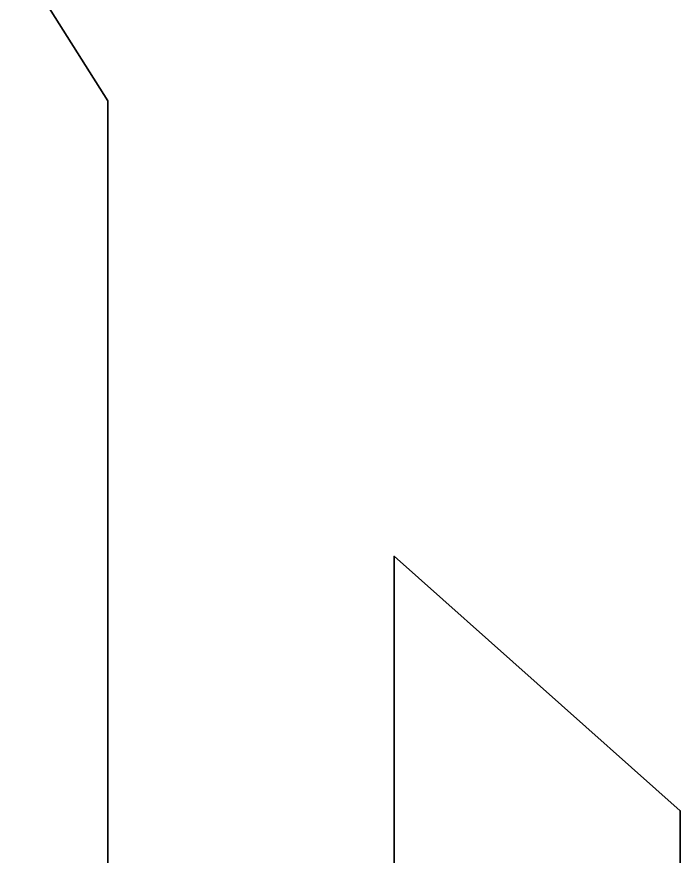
# Model space of a CAD drawing. Header units: centimetres. Extents: x -23.9 to 25.8, y -49.2 to 14.5.
# Drawn here: x 9.22 to 10.397, y -5.919 to -4.429 of the extents above; entities that cross this region are included whole.
import ezdxf

# ---------------------------------------------------------------- set-up
doc = ezdxf.new("R2010")
doc.units = ezdxf.units.CM
doc.header["$MEASUREMENT"] = 0
doc.layers.add('layer 1', color=7, linetype='Continuous')

msp = doc.modelspace()

# ---------------------------------------------------------------- linework, layer by layer
at = {"layer": 'layer 1', "color": 1, "lineweight": 35}
msp.add_open_spline([(6.0803, 0.64245), (6.0803, 0.64245), (9.38142, -4.57796), (9.38142, -4.57796), (9.38142, -4.57796), (9.38142, -4.57796), (9.38142, -9.45208), (9.38142, -9.45208), (9.38142, -9.45208), (9.38142, -9.45208), (9.88935, -9.45208), (9.88935, -9.45208), (9.88935, -9.45208), (9.88935, -9.45208), (9.88935, -5.3866), (9.88935, -5.3866), (9.88935, -5.3866), (9.88935, -5.3866), (10.39742, -5.83805), (10.39742, -5.83805), (10.39742, -5.83805), (10.39742, -5.83805), (10.39742, -10.6838), (10.39742, -10.6838), (10.39742, -10.6838), (10.39742, -10.6838), (9.88935, -10.6838), (9.88935, -10.6838), (9.88935, -10.6838), (9.88935, -10.6838), (9.88935, -10.68391), (9.88935, -10.68391), (9.88935, -10.68391), (9.88935, -10.68391), (2.26935, -10.68391), (2.26935, -10.68391), (2.26935, -10.68391), (2.26935, -10.68391), (1.76142, -10.68324), (1.76142, -10.68324), (1.76142, -10.68324), (1.76142, -10.68324), (1.76142, -5.82386), (1.76142, -5.82386), (1.76142, -5.82386), (1.76142, -5.82386), (2.26935, -5.38152), (2.26935, -5.38152), (2.26935, -5.38152), (2.26935, -5.38152), (2.26935, -9.45208), (2.26935, -9.45208), (2.26935, -9.45208), (2.26935, -9.45208), (2.77742, -9.45208), (2.77742, -9.45208), (2.77742, -9.45208), (2.77742, -9.45208), (2.77742, -4.57852), (2.77742, -4.57852), (2.77742, -4.57852), (2.77742, -4.57852), (6.0803, 0.64245), (6.0803, 0.64245)], degree=3, knots=[0, 0, 0, 0, 0.0588235, 0.0588235, 0.0588235, 0.0588235, 0.1176471, 0.1176471, 0.1176471, 0.1176471, 0.1764706, 0.1764706, 0.1764706, 0.1764706, 0.2352941, 0.2352941, 0.2352941, 0.2352941, 0.2941176, 0.2941176, 0.2941176, 0.2941176, 0.3529412, 0.3529412, 0.3529412, 0.3529412, 0.4117647, 0.4117647, 0.4117647, 0.4117647, 0.4705882, 0.4705882, 0.4705882, 0.4705882, 0.5294118, 0.5294118, 0.5294118, 0.5294118, 0.5882353, 0.5882353, 0.5882353, 0.5882353, 0.6470588, 0.6470588, 0.6470588, 0.6470588, 0.7058824, 0.7058824, 0.7058824, 0.7058824, 0.7647059, 0.7647059, 0.7647059, 0.7647059, 0.8235294, 0.8235294, 0.8235294, 0.8235294, 0.8823529, 0.8823529, 0.8823529, 0.8823529, 1, 1, 1, 1], dxfattribs=at)

doc.saveas('drawing.dxf')
